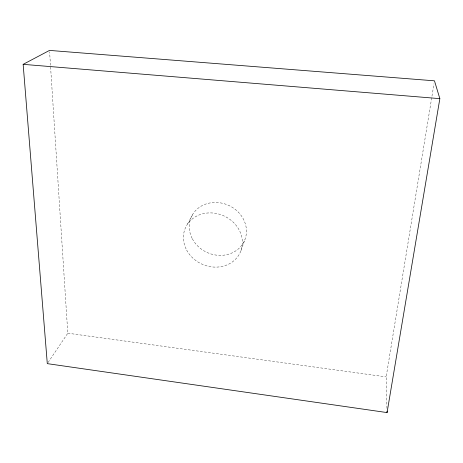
<?xml version="1.0" encoding="UTF-8"?>
<svg xmlns="http://www.w3.org/2000/svg" width="463" height="463" viewBox="0 0 463 463"><rect width="100%" height="100%" fill="white"/><g stroke="black" fill="none" stroke-linecap="round" stroke-linejoin="round"><path stroke-width="0.35" stroke-dasharray="2.31 1.74" d="M386.952 408.302L386.165 376.882L434.005 83.676M240.957 250.697L245.043 239.249M187.567 224.034L193.314 213.385M48.1 362.448L67.795 333.215L49.616 51.856M67.795 333.215L386.165 376.882M186.664 250.084A30.037 26.495 24 0 0 237.664 256.774A30.037 26.495 24 0 0 214.369 213.171A30.037 26.495 24 0 0 186.664 250.084M192.359 238.839A29.111 25.899 24 0 0 241.836 245.199A29.111 25.899 24 0 0 219.335 202.713A29.111 25.899 24 0 0 192.359 238.839"/><path stroke-width="0.69" d="M387.062 412.585L439.85 98.648L434.473 80.822L49.518 50.415L23.15 64.34L47.295 363.64L387.062 412.585L387.027 411.156M23.15 64.34L439.85 98.648"/></g></svg>
